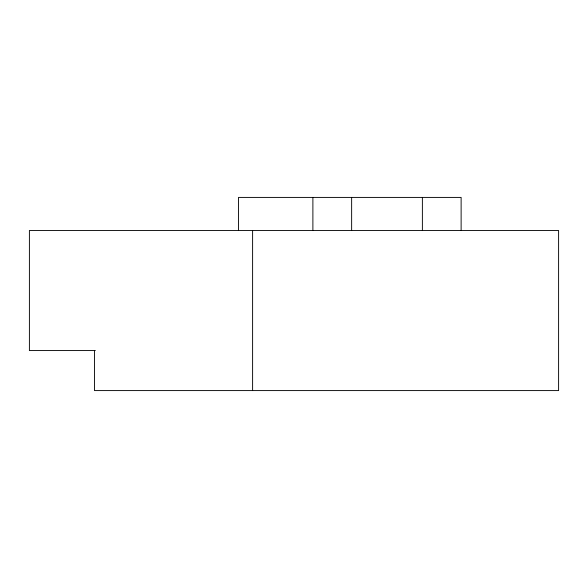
<?xml version="1.0" encoding="UTF-8"?>
<svg xmlns="http://www.w3.org/2000/svg" width="588" height="588" viewBox="0 0 588 588"><rect width="100%" height="100%" fill="white"/><g stroke="black" fill="none" stroke-linecap="round" stroke-linejoin="round"><path stroke-width="0.88" d="M95.359 350.566L29.4 350.566L29.4 230.503L558.6 230.503L558.6 390.586L94.484 390.586L94.484 350.566M461.124 230.503L461.124 197.414L238.507 197.414L238.507 230.503M422.382 197.414L422.382 230.503M351.639 197.414L351.639 230.503M312.889 197.414L312.889 230.503M252.605 230.503L252.605 390.586"/></g></svg>
